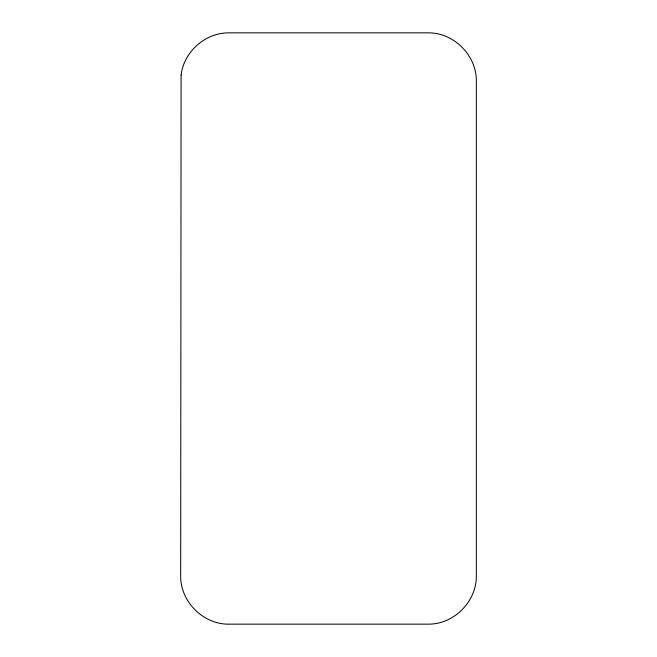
<?xml version="1.0" encoding="UTF-8"?>
<svg xmlns="http://www.w3.org/2000/svg" width="657" height="657" viewBox="0 0 657 657"><rect width="100%" height="100%" fill="white"/><g stroke="black" fill="none" stroke-linecap="round" stroke-linejoin="round"><path stroke-width="0.99" d="M181.094 75.103L180.675 575.557C180.125 601.533 203.292 624.7 229.268 624.15L427.732 624.15C453.708 624.7 476.875 601.533 476.325 575.557L476.325 81.443C476.875 55.467 453.708 32.3 427.732 32.85L229.268 32.85C205.592 32.472 183.812 51.575 181.094 75.103"/></g></svg>
